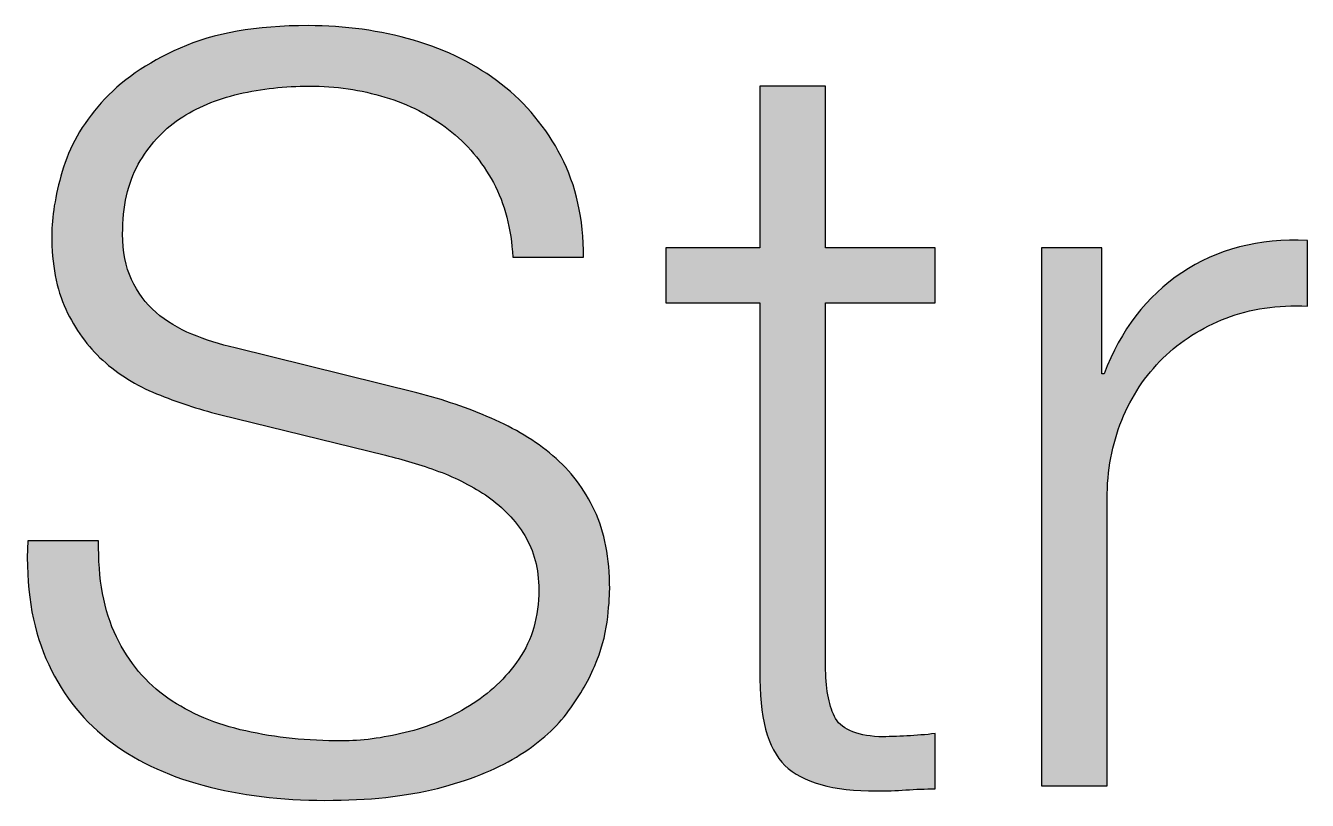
# Paper-space layout 'A0mask (portrait)' of a CAD drawing. Extents: x 0 to 810, y 0 to 1153.
# Drawn here: x 655.91 to 662.81, y 80.3 to 84.47 of the extents above; entities that cross this region are included whole.
import ezdxf
from ezdxf.enums import TextEntityAlignment as Align

# ---------------------------------------------------------------- set-up
doc = ezdxf.new("R2010")
doc.units = 0
doc.layers.get('0').update_dxf_attribs({"linetype": 'CONTINUOUS'})
doc.layers.get('Defpoints').update_dxf_attribs({"linetype": 'CONTINUOUS'})
doc.layers.add('JPP_Mask', color=7, linetype='CONTINUOUS')
doc.styles.add('JPP', font='arial.ttf')

# ---------------------------------------------------------------- blocks, each defined once
blk = doc.blocks.new('A0mask (portrait)')
at = {"true_color": 0x004a91}
h = blk.add_hatch(color=154, dxfattribs=at)
edge = h.paths.add_edge_path()
edge.add_spline(control_points=[(658.8229, 80.761), (658.8883, 80.8473), (658.9388, 80.9322), (658.9744, 81.0165)], knot_values=[44, 44, 44, 44, 45, 45, 45, 45], degree=3, periodic=0)
edge.add_spline(control_points=[(658.9744, 81.0165), (659.01, 81.1007), (659.0324, 81.1802), (659.0418, 81.2552)], knot_values=[43, 43, 43, 43, 44, 44, 44, 44], degree=3, periodic=0)
edge.add_spline(control_points=[(659.0418, 81.2552), (659.0511, 81.3299), (659.0558, 81.3899), (659.0558, 81.4346)], knot_values=[42, 42, 42, 42, 43, 43, 43, 43], degree=3, periodic=0)
edge.add_spline(control_points=[(659.0558, 81.4346), (659.0558, 81.5993), (659.0286, 81.7395), (658.9744, 81.8558)], knot_values=[41, 41, 41, 41, 42, 42, 42, 42], degree=3, periodic=0)
edge.add_spline(control_points=[(658.9744, 81.8558), (658.9201, 81.9718), (658.8453, 82.07), (658.7499, 82.1505), (658.6545, 82.231), (658.5441, 82.2982), (658.4187, 82.3524)], knot_values=[39, 39, 39, 39, 40, 40, 40, 41, 41, 41, 41], degree=3, periodic=0)
edge.add_spline(control_points=[(658.4187, 82.3524), (658.2933, 82.4066), (658.1595, 82.4527), (658.0174, 82.4899)], knot_values=[38, 38, 38, 38, 39, 39, 39, 39], degree=3, periodic=0)
edge.add_spline(control_points=[(658.0174, 82.4899), (658.0174, 82.4899), (657.0407, 82.7313), (657.0407, 82.7313), (656.9583, 82.7501), (656.8806, 82.7743), (656.8077, 82.8043)], knot_values=[36, 36, 36, 36, 37, 37, 37, 38, 38, 38, 38], degree=3, periodic=0)
edge.add_spline(control_points=[(656.8077, 82.8043), (656.7347, 82.8343), (656.6702, 82.8736), (656.614, 82.9223)], knot_values=[35, 35, 35, 35, 36, 36, 36, 36], degree=3, periodic=0)
edge.add_spline(control_points=[(656.614, 82.9223), (656.5579, 82.9708), (656.5139, 83.0298), (656.4821, 83.099), (656.4503, 83.1682), (656.4344, 83.2497), (656.4344, 83.3432)], knot_values=[33, 33, 33, 33, 34, 34, 34, 35, 35, 35, 35], degree=3, periodic=0)
edge.add_spline(control_points=[(656.4344, 83.3432), (656.4344, 83.4929), (656.4625, 83.6184), (656.5186, 83.7194)], knot_values=[32, 32, 32, 32, 33, 33, 33, 33], degree=3, periodic=0)
edge.add_spline(control_points=[(656.5186, 83.7194), (656.5748, 83.8203), (656.6486, 83.9019), (656.7404, 83.9636)], knot_values=[31, 31, 31, 31, 32, 32, 32, 32], degree=3, periodic=0)
edge.add_spline(control_points=[(656.7404, 83.9636), (656.832, 84.0253), (656.9386, 84.07), (657.0603, 84.0983)], knot_values=[30, 30, 30, 30, 31, 31, 31, 31], degree=3, periodic=0)
edge.add_spline(control_points=[(657.0603, 84.0983), (657.1819, 84.1263), (657.3081, 84.1403), (657.4392, 84.1403)], knot_values=[29, 29, 29, 29, 30, 30, 30, 30], degree=3, periodic=0)
edge.add_spline(control_points=[(657.4392, 84.1403), (657.5813, 84.1403), (657.7171, 84.1208), (657.8462, 84.0813)], knot_values=[28, 28, 28, 28, 29, 29, 29, 29], degree=3, periodic=0)
edge.add_spline(control_points=[(657.8462, 84.0813), (657.9753, 84.042), (658.0893, 83.9841), (658.1886, 83.9073)], knot_values=[27, 27, 27, 27, 28, 28, 28, 28], degree=3, periodic=0)
edge.add_spline(control_points=[(658.1886, 83.9073), (658.2877, 83.8306), (658.3682, 83.7351), (658.4299, 83.6212)], knot_values=[26, 26, 26, 26, 27, 27, 27, 27], degree=3, periodic=0)
edge.add_spline(control_points=[(658.4299, 83.6212), (658.4916, 83.5069), (658.5263, 83.3732), (658.5338, 83.2197)], knot_values=[25, 25, 25, 25, 26, 26, 26, 26], degree=3, periodic=0)
edge.add_spline(control_points=[(658.5338, 83.2197), (658.5338, 83.2197), (658.9155, 83.2197), (658.9155, 83.2197), (658.9155, 83.4254), (658.8752, 83.6062), (658.7948, 83.7613), (658.7143, 83.9165), (658.6067, 84.0468), (658.472, 84.1515), (658.3373, 84.2562), (658.1802, 84.335), (658.0005, 84.3872)], knot_values=[21, 21, 21, 21, 22, 22, 22, 23, 23, 23, 24, 24, 24, 25, 25, 25, 25], degree=3, periodic=0)
edge.add_spline(control_points=[(658.0005, 84.3872), (657.8208, 84.4397), (657.6319, 84.466), (657.4336, 84.466)], knot_values=[20, 20, 20, 20, 21, 21, 21, 21], degree=3, periodic=0)
edge.add_spline(control_points=[(657.4336, 84.466), (657.1529, 84.466), (656.9227, 84.4257), (656.7432, 84.3452)], knot_values=[19, 19, 19, 19, 20, 20, 20, 20], degree=3, periodic=0)
edge.add_spline(control_points=[(656.7432, 84.3452), (656.5635, 84.2648), (656.4222, 84.1665), (656.3193, 84.0506), (656.2164, 83.9346), (656.1462, 83.8111), (656.1088, 83.6802)], knot_values=[17, 17, 17, 17, 18, 18, 18, 19, 19, 19, 19], degree=3, periodic=0)
edge.add_spline(control_points=[(656.1088, 83.6802), (656.0714, 83.5489), (656.0527, 83.4349), (656.0527, 83.3377)], knot_values=[16, 16, 16, 16, 17, 17, 17, 17], degree=3, periodic=0)
edge.add_spline(control_points=[(656.0527, 83.3377), (656.0527, 83.1805), (656.0779, 83.0475), (656.1285, 82.939)], knot_values=[15, 15, 15, 15, 16, 16, 16, 16], degree=3, periodic=0)
edge.add_spline(control_points=[(656.1285, 82.939), (656.179, 82.8306), (656.2454, 82.7388), (656.3277, 82.6641)], knot_values=[14, 14, 14, 14, 15, 15, 15, 15], degree=3, periodic=0)
edge.add_spline(control_points=[(656.3277, 82.6641), (656.41, 82.5891), (656.5064, 82.5294), (656.6168, 82.4844)], knot_values=[13, 13, 13, 13, 14, 14, 14, 14], degree=3, periodic=0)
edge.add_spline(control_points=[(656.6168, 82.4844), (656.7271, 82.4394), (656.8404, 82.4022), (656.9564, 82.3722)], knot_values=[12, 12, 12, 12, 13, 13, 13, 13], degree=3, periodic=0)
edge.add_spline(control_points=[(656.9564, 82.3722), (656.9564, 82.3722), (657.849, 82.1532), (657.849, 82.1532), (657.9424, 82.1307), (658.0378, 82.1017), (658.1352, 82.0663)], knot_values=[10, 10, 10, 10, 11, 11, 11, 12, 12, 12, 12], degree=3, periodic=0)
edge.add_spline(control_points=[(658.1352, 82.0663), (658.2325, 82.0304), (658.3214, 81.9847), (658.4018, 81.9288)], knot_values=[9, 9, 9, 9, 10, 10, 10, 10], degree=3, periodic=0)
edge.add_spline(control_points=[(658.4018, 81.9288), (658.4823, 81.8725), (658.5478, 81.8033), (658.5983, 81.7211)], knot_values=[8, 8, 8, 8, 9, 9, 9, 9], degree=3, periodic=0)
edge.add_spline(control_points=[(658.5983, 81.7211), (658.6489, 81.6386), (658.6741, 81.5414), (658.6741, 81.4291)], knot_values=[7, 7, 7, 7, 8, 8, 8, 8], degree=3, periodic=0)
edge.add_spline(control_points=[(658.6741, 81.4291), (658.6741, 81.2832), (658.6385, 81.1587), (658.5674, 81.0557)], knot_values=[6, 6, 6, 6, 7, 7, 7, 7], degree=3, periodic=0)
edge.add_spline(control_points=[(658.5674, 81.0557), (658.4963, 80.953), (658.4075, 80.8688), (658.3008, 80.8033), (658.1941, 80.7378), (658.0791, 80.6901), (657.9556, 80.66)], knot_values=[4, 4, 4, 4, 5, 5, 5, 6, 6, 6, 6], degree=3, periodic=0)
edge.add_spline(control_points=[(657.9556, 80.66), (657.8321, 80.63), (657.7179, 80.615), (657.6132, 80.615)], knot_values=[3, 3, 3, 3, 4, 4, 4, 4], degree=3, periodic=0)
edge.add_spline(control_points=[(657.6132, 80.615), (657.4298, 80.615), (657.2577, 80.6328), (657.0968, 80.6686)], knot_values=[2, 2, 2, 2, 3, 3, 3, 3], degree=3, periodic=0)
edge.add_spline(control_points=[(657.0968, 80.6686), (656.9358, 80.704), (656.7965, 80.763), (656.6785, 80.8452)], knot_values=[1, 1, 1, 1, 2, 2, 2, 2], degree=3, periodic=0)
edge.add_spline(control_points=[(656.6785, 80.8452), (656.5607, 80.9274), (656.4681, 81.0379), (656.4007, 81.1764)], knot_values=[0, 0, 0, 0, 1, 1, 1, 1], degree=3, periodic=0)
edge.add_spline(control_points=[(656.4007, 81.1764), (656.3334, 81.3149), (656.3015, 81.4871), (656.3053, 81.6928)], knot_values=[53, 53, 53, 53, 54, 54, 54, 54], degree=3, periodic=0)
edge.add_spline(control_points=[(656.3053, 81.6928), (656.3053, 81.6928), (655.9236, 81.6928), (655.9236, 81.6928), (655.9123, 81.4459), (655.9451, 81.2344), (656.0218, 81.0587)], knot_values=[51, 51, 51, 51, 52, 52, 52, 53, 53, 53, 53], degree=3, periodic=0)
edge.add_spline(control_points=[(656.0218, 81.0587), (656.0985, 80.8828), (656.2079, 80.7388), (656.3502, 80.6263)], knot_values=[50, 50, 50, 50, 51, 51, 51, 51], degree=3, periodic=0)
edge.add_spline(control_points=[(656.3502, 80.6263), (656.4924, 80.5141), (656.6645, 80.4308), (656.8666, 80.3766), (657.0687, 80.3224), (657.2876, 80.2951), (657.5233, 80.2951), (657.7591, 80.2951), (657.9612, 80.3169), (658.1296, 80.3599), (658.298, 80.4029), (658.4392, 80.4588), (658.5535, 80.5281)], knot_values=[46, 46, 46, 46, 47, 47, 47, 48, 48, 48, 49, 49, 49, 50, 50, 50, 50], degree=3, periodic=0)
edge.add_spline(control_points=[(658.5535, 80.5281), (658.6675, 80.5973), (658.7573, 80.675), (658.8229, 80.761)], knot_values=[45, 45, 45, 45, 46, 46, 46, 46], degree=3, periodic=0)
h = blk.add_hatch(color=154, dxfattribs=at)
edge = h.paths.add_edge_path()
edge.add_spline(control_points=[(660.8071, 83.1215), (660.8071, 83.1959), (660.8071, 83.2702), (660.8071, 83.2702), (660.8071, 83.2702), (660.7703, 83.2702), (660.715, 83.2702)], knot_values=[18.749925, 18.749925, 18.749925, 18.749925, 19.249925, 19.249925, 19.249925, 19.5, 19.5, 19.5, 19.5], degree=3, periodic=0)
edge.add_spline(control_points=[(660.715, 83.2702), (660.6597, 83.2702), (660.586, 83.2702), (660.5123, 83.2702)], knot_values=[18.49993, 18.49993, 18.49993, 18.49993, 18.749925, 18.749925, 18.749925, 18.749925], degree=3, periodic=0)
edge.add_spline(control_points=[(660.5123, 83.2702), (660.4755, 83.2702), (660.4387, 83.2702), (660.4041, 83.2702)], knot_values=[18.374932, 18.374932, 18.374932, 18.374932, 18.49993, 18.49993, 18.49993, 18.49993], degree=3, periodic=0)
edge.add_spline(control_points=[(660.4041, 83.2702), (660.3696, 83.2702), (660.3374, 83.2702), (660.3097, 83.2702)], knot_values=[18.249935, 18.249935, 18.249935, 18.249935, 18.374932, 18.374932, 18.374932, 18.374932], degree=3, periodic=0)
edge.add_spline(control_points=[(660.3097, 83.2702), (660.2959, 83.2702), (660.2833, 83.2702), (660.272, 83.2702)], knot_values=[18.187436, 18.187436, 18.187436, 18.187436, 18.249935, 18.249935, 18.249935, 18.249935], degree=3, periodic=0)
edge.add_spline(control_points=[(660.272, 83.2702), (660.2608, 83.2702), (660.251, 83.2702), (660.243, 83.2702)], knot_values=[18.124938, 18.124938, 18.124938, 18.124938, 18.187436, 18.187436, 18.187436, 18.187436], degree=3, periodic=0)
edge.add_spline(control_points=[(660.243, 83.2702), (660.239, 83.2702), (660.2354, 83.2702), (660.2322, 83.2702)], knot_values=[18.093688, 18.093688, 18.093688, 18.093688, 18.124938, 18.124938, 18.124938, 18.124938], degree=3, periodic=0)
edge.add_spline(control_points=[(660.2322, 83.2702), (660.2291, 83.2702), (660.2264, 83.2702), (660.2243, 83.2702)], knot_values=[18.062439, 18.062439, 18.062439, 18.062439, 18.093688, 18.093688, 18.093688, 18.093688], degree=3, periodic=0)
edge.add_spline(control_points=[(660.2243, 83.2702), (660.2232, 83.2702), (660.2223, 83.2702), (660.2214, 83.2702)], knot_values=[18.046814, 18.046814, 18.046814, 18.046814, 18.062439, 18.062439, 18.062439, 18.062439], degree=3, periodic=0)
edge.add_spline(control_points=[(660.2214, 83.2702), (660.2206, 83.2702), (660.2199, 83.2702), (660.2194, 83.2702)], knot_values=[18.031189, 18.031189, 18.031189, 18.031189, 18.046814, 18.046814, 18.046814, 18.046814], degree=3, periodic=0)
edge.add_spline(control_points=[(660.2194, 83.2702), (660.2191, 83.2702), (660.2188, 83.2702), (660.2186, 83.2702)], knot_values=[18.023377, 18.023377, 18.023377, 18.023377, 18.031189, 18.031189, 18.031189, 18.031189], degree=3, periodic=0)
edge.add_spline(control_points=[(660.2186, 83.2702), (660.2184, 83.2702), (660.2182, 83.2702), (660.2181, 83.2702)], knot_values=[18.015565, 18.015565, 18.015565, 18.015565, 18.023377, 18.023377, 18.023377, 18.023377], degree=3, periodic=0)
edge.add_spline(control_points=[(660.2181, 83.2702), (660.218, 83.2702), (660.218, 83.2702), (660.2179, 83.2702)], knot_values=[18.011659, 18.011659, 18.011659, 18.011659, 18.015565, 18.015565, 18.015565, 18.015565], degree=3, periodic=0)
edge.add_spline(control_points=[(660.2179, 83.2702), (660.2179, 83.2702), (660.2178, 83.2702), (660.2178, 83.2702)], knot_values=[18.007752, 18.007752, 18.007752, 18.007752, 18.011659, 18.011659, 18.011659, 18.011659], degree=3, periodic=0)
edge.add_spline(control_points=[(660.2178, 83.2702), (660.2178, 83.2702), (660.2177, 83.2702), (660.2177, 83.2702)], knot_values=[18.005799, 18.005799, 18.005799, 18.005799, 18.007752, 18.007752, 18.007752, 18.007752], degree=3, periodic=0)
edge.add_spline(control_points=[(660.2177, 83.2702), (660.2177, 83.2702), (660.2177, 83.2702), (660.2177, 83.2702)], knot_values=[18.003846, 18.003846, 18.003846, 18.003846, 18.005799, 18.005799, 18.005799, 18.005799], degree=3, periodic=0)
edge.add_spline(control_points=[(660.2177, 83.2702), (660.2177, 83.2702), (660.2177, 83.2702), (660.2177, 83.2702)], knot_values=[18.00287, 18.00287, 18.00287, 18.00287, 18.003846, 18.003846, 18.003846, 18.003846], degree=3, periodic=0)
edge.add_spline(control_points=[(660.2177, 83.2702), (660.2177, 83.2702), (660.2177, 83.2702), (660.2177, 83.2702)], knot_values=[18.001893, 18.001893, 18.001893, 18.001893, 18.00287, 18.00287, 18.00287, 18.00287], degree=3, periodic=0)
edge.add_spline(control_points=[(660.2177, 83.2702), (660.2177, 83.2702), (660.2177, 83.2702), (660.2177, 83.2702)], knot_values=[18.001405, 18.001405, 18.001405, 18.001405, 18.001893, 18.001893, 18.001893, 18.001893], degree=3, periodic=0)
edge.add_spline(control_points=[(660.2177, 83.2702), (660.2177, 83.2702), (660.2177, 83.2702), (660.2177, 83.2702)], knot_values=[18.000917, 18.000917, 18.000917, 18.000917, 18.001405, 18.001405, 18.001405, 18.001405], degree=3, periodic=0)
edge.add_spline(control_points=[(660.2177, 83.2702), (660.2177, 83.2702), (660.2177, 83.2702), (660.2177, 83.2702), (660.2177, 83.2702), (660.2177, 83.2702), (660.2177, 83.2702)], knot_values=[17.99994, 17.99994, 17.99994, 17.99994, 18.000856, 18.000856, 18.000856, 18.000917, 18.000917, 18.000917, 18.000917], degree=3, periodic=0)
edge.add_spline(control_points=[(660.2177, 83.2702), (660.2177, 83.2702), (660.2177, 83.3246), (660.2177, 83.4062)], knot_values=[17.749945, 17.749945, 17.749945, 17.749945, 17.99994, 17.99994, 17.99994, 17.99994], degree=3, periodic=0)
edge.add_spline(control_points=[(660.2177, 83.4062), (660.2177, 83.4878), (660.2177, 83.5965), (660.2177, 83.7053)], knot_values=[17.49995, 17.49995, 17.49995, 17.49995, 17.749945, 17.749945, 17.749945, 17.749945], degree=3, periodic=0)
edge.add_spline(control_points=[(660.2177, 83.7053), (660.2177, 83.7597), (660.2177, 83.8141), (660.2177, 83.865)], knot_values=[17.374952, 17.374952, 17.374952, 17.374952, 17.49995, 17.49995, 17.49995, 17.49995], degree=3, periodic=0)
edge.add_spline(control_points=[(660.2177, 83.865), (660.2177, 83.916), (660.2177, 83.9636), (660.2177, 84.0044)], knot_values=[17.249955, 17.249955, 17.249955, 17.249955, 17.374952, 17.374952, 17.374952, 17.374952], degree=3, periodic=0)
edge.add_spline(control_points=[(660.2177, 84.0044), (660.2177, 84.0248), (660.2177, 84.0434), (660.2177, 84.06)], knot_values=[17.187456, 17.187456, 17.187456, 17.187456, 17.249955, 17.249955, 17.249955, 17.249955], degree=3, periodic=0)
edge.add_spline(control_points=[(660.2177, 84.06), (660.2177, 84.0766), (660.2177, 84.091), (660.2177, 84.1029)], knot_values=[17.124958, 17.124958, 17.124958, 17.124958, 17.187456, 17.187456, 17.187456, 17.187456], degree=3, periodic=0)
edge.add_spline(control_points=[(660.2177, 84.1029), (660.2177, 84.1089), (660.2177, 84.1142), (660.2177, 84.1188)], knot_values=[17.093708, 17.093708, 17.093708, 17.093708, 17.124958, 17.124958, 17.124958, 17.124958], degree=3, periodic=0)
edge.add_spline(control_points=[(660.2177, 84.1188), (660.2177, 84.1234), (660.2177, 84.1273), (660.2177, 84.1305)], knot_values=[17.062459, 17.062459, 17.062459, 17.062459, 17.093708, 17.093708, 17.093708, 17.093708], degree=3, periodic=0)
edge.add_spline(control_points=[(660.2177, 84.1403), (660.2177, 84.1403), (660.2177, 84.1403), (660.2177, 84.1403), (660.2177, 84.1403), (660.2177, 84.1403), (660.2177, 84.1403)], knot_values=[16.999959, 16.999959, 16.999959, 16.999959, 17, 17, 17, 17.000692, 17.000692, 17.000692, 17.000692], degree=3, periodic=0)
edge.add_spline(control_points=[(660.2177, 84.1403), (660.2177, 84.1403), (660.1956, 84.1403), (660.1624, 84.1403)], knot_values=[16.749965, 16.749965, 16.749965, 16.749965, 16.999959, 16.999959, 16.999959, 16.999959], degree=3, periodic=0)
edge.add_spline(control_points=[(660.1624, 84.1403), (660.1293, 84.1403), (660.0851, 84.1403), (660.0409, 84.1403)], knot_values=[16.49997, 16.49997, 16.49997, 16.49997, 16.749965, 16.749965, 16.749965, 16.749965], degree=3, periodic=0)
edge.add_spline(control_points=[(660.0409, 84.1403), (660.0188, 84.1403), (659.9967, 84.1403), (659.9759, 84.1403)], knot_values=[16.374972, 16.374972, 16.374972, 16.374972, 16.49997, 16.49997, 16.49997, 16.49997], degree=3, periodic=0)
edge.add_spline(control_points=[(659.9759, 84.1403), (659.9552, 84.1403), (659.9359, 84.1403), (659.9193, 84.1403)], knot_values=[16.249975, 16.249975, 16.249975, 16.249975, 16.374972, 16.374972, 16.374972, 16.374972], degree=3, periodic=0)
edge.add_spline(control_points=[(659.9193, 84.1403), (659.911, 84.1403), (659.9034, 84.1403), (659.8967, 84.1403)], knot_values=[16.187476, 16.187476, 16.187476, 16.187476, 16.249975, 16.249975, 16.249975, 16.249975], degree=3, periodic=0)
edge.add_spline(control_points=[(659.8967, 84.1403), (659.89, 84.1403), (659.8841, 84.1403), (659.8793, 84.1403)], knot_values=[16.124977, 16.124977, 16.124977, 16.124977, 16.187476, 16.187476, 16.187476, 16.187476], degree=3, periodic=0)
edge.add_spline(control_points=[(659.8728, 84.1403), (659.8709, 84.1403), (659.8693, 84.1403), (659.868, 84.1403)], knot_values=[16.062479, 16.062479, 16.062479, 16.062479, 16.093728, 16.093728, 16.093728, 16.093728], degree=3, periodic=0)
edge.add_spline(control_points=[(659.8641, 84.1403), (659.8641, 84.1403), (659.8641, 84.1403), (659.8641, 84.1403), (659.8641, 84.1403), (659.8641, 84.1403), (659.8641, 84.1403)], knot_values=[15.99998, 15.99998, 15.99998, 15.99998, 16.001424, 16.001424, 16.001424, 16.001445, 16.001445, 16.001445, 16.001445], degree=3, periodic=0)
edge.add_spline(control_points=[(659.8641, 84.1403), (659.8641, 84.1402), (659.8641, 83.9227), (659.8641, 83.7052)], knot_values=[15.49999, 15.49999, 15.49999, 15.49999, 15.99998, 15.99998, 15.99998, 15.99998], degree=3, periodic=0)
edge.add_spline(control_points=[(659.8641, 83.7052), (659.8641, 83.4877), (659.8641, 83.2702), (659.8641, 83.2702), (659.8641, 83.2702), (659.8641, 83.2702), (659.8641, 83.2702)], knot_values=[14.999268, 14.999268, 14.999268, 14.999268, 15.499258, 15.499258, 15.499258, 15.49999, 15.49999, 15.49999, 15.49999], degree=3, periodic=0)
edge.add_spline(control_points=[(659.8584, 83.2702), (659.8566, 83.2702), (659.8543, 83.2702), (659.8516, 83.2702)], knot_values=[14.906252, 14.906252, 14.906252, 14.906252, 14.937501, 14.937501, 14.937501, 14.937501], degree=3, periodic=0)
edge.add_spline(control_points=[(659.8516, 83.2702), (659.8489, 83.2702), (659.8458, 83.2702), (659.8424, 83.2702)], knot_values=[14.875002, 14.875002, 14.875002, 14.875002, 14.906252, 14.906252, 14.906252, 14.906252], degree=3, periodic=0)
edge.add_spline(control_points=[(659.8424, 83.2702), (659.8355, 83.2702), (659.8271, 83.2702), (659.8175, 83.2702)], knot_values=[14.812504, 14.812504, 14.812504, 14.812504, 14.875002, 14.875002, 14.875002, 14.875002], degree=3, periodic=0)
edge.add_spline(control_points=[(659.8175, 83.2702), (659.8078, 83.2702), (659.797, 83.2702), (659.7851, 83.2702)], knot_values=[14.750005, 14.750005, 14.750005, 14.750005, 14.812504, 14.812504, 14.812504, 14.812504], degree=3, periodic=0)
edge.add_spline(control_points=[(659.7851, 83.2702), (659.7615, 83.2702), (659.7338, 83.2702), (659.7042, 83.2702)], knot_values=[14.625008, 14.625008, 14.625008, 14.625008, 14.750005, 14.750005, 14.750005, 14.750005], degree=3, periodic=0)
edge.add_spline(control_points=[(659.7042, 83.2702), (659.6746, 83.2702), (659.6431, 83.2702), (659.6115, 83.2702)], knot_values=[14.50001, 14.50001, 14.50001, 14.50001, 14.625008, 14.625008, 14.625008, 14.625008], degree=3, periodic=0)
edge.add_spline(control_points=[(659.6115, 83.2702), (659.5483, 83.2702), (659.4852, 83.2702), (659.4378, 83.2702)], knot_values=[14.250015, 14.250015, 14.250015, 14.250015, 14.50001, 14.50001, 14.50001, 14.50001], degree=3, periodic=0)
edge.add_spline(control_points=[(659.4378, 83.2702), (659.3905, 83.2702), (659.3589, 83.2702), (659.3589, 83.2702), (659.3589, 83.2702), (659.3589, 83.2702), (659.3589, 83.2702)], knot_values=[13.999043, 13.999043, 13.999043, 13.999043, 14.249058, 14.249058, 14.249058, 14.250015, 14.250015, 14.250015, 14.250015], degree=3, periodic=0)
edge.add_spline(control_points=[(659.3589, 83.2669), (659.3589, 83.2658), (659.3589, 83.2644), (659.3589, 83.2629)], knot_values=[13.906272, 13.906272, 13.906272, 13.906272, 13.937521, 13.937521, 13.937521, 13.937521], degree=3, periodic=0)
edge.add_spline(control_points=[(659.3589, 83.2574), (659.3589, 83.2534), (659.3589, 83.2484), (659.3589, 83.2428)], knot_values=[13.812524, 13.812524, 13.812524, 13.812524, 13.875023, 13.875023, 13.875023, 13.875023], degree=3, periodic=0)
edge.add_spline(control_points=[(659.3589, 83.2428), (659.3589, 83.2371), (659.3589, 83.2307), (659.3589, 83.2237)], knot_values=[13.750025, 13.750025, 13.750025, 13.750025, 13.812524, 13.812524, 13.812524, 13.812524], degree=3, periodic=0)
edge.add_spline(control_points=[(659.3589, 83.2237), (659.3589, 83.2098), (659.3589, 83.1935), (659.3589, 83.1761)], knot_values=[13.625027, 13.625027, 13.625027, 13.625027, 13.750025, 13.750025, 13.750025, 13.750025], degree=3, periodic=0)
edge.add_spline(control_points=[(659.3589, 83.1761), (659.3589, 83.1587), (659.3589, 83.1401), (659.3589, 83.1215)], knot_values=[13.50003, 13.50003, 13.50003, 13.50003, 13.625027, 13.625027, 13.625027, 13.625027], degree=3, periodic=0)
edge.add_spline(control_points=[(659.3589, 83.1215), (659.3589, 83.0843), (659.3589, 83.0472), (659.3589, 83.0193)], knot_values=[13.250035, 13.250035, 13.250035, 13.250035, 13.50003, 13.50003, 13.50003, 13.50003], degree=3, periodic=0)
edge.add_spline(control_points=[(659.3589, 83.0193), (659.3589, 82.9914), (659.3589, 82.9728), (659.3589, 82.9728), (659.3589, 82.9728), (659.3589, 82.9728), (659.3589, 82.9728)], knot_values=[12.999308, 12.999308, 12.999308, 12.999308, 13.249343, 13.249343, 13.249343, 13.250035, 13.250035, 13.250035, 13.250035], degree=3, periodic=0)
edge.add_spline(control_points=[(659.3645, 82.9728), (659.3664, 82.9728), (659.3687, 82.9728), (659.3714, 82.9728)], knot_values=[12.906292, 12.906292, 12.906292, 12.906292, 12.937541, 12.937541, 12.937541, 12.937541], degree=3, periodic=0)
edge.add_spline(control_points=[(659.3714, 82.9728), (659.374, 82.9728), (659.3771, 82.9728), (659.3806, 82.9728)], knot_values=[12.875042, 12.875042, 12.875042, 12.875042, 12.906292, 12.906292, 12.906292, 12.906292], degree=3, periodic=0)
edge.add_spline(control_points=[(659.3806, 82.9728), (659.3875, 82.9728), (659.3959, 82.9728), (659.4055, 82.9728)], knot_values=[12.812544, 12.812544, 12.812544, 12.812544, 12.875042, 12.875042, 12.875042, 12.875042], degree=3, periodic=0)
edge.add_spline(control_points=[(659.4055, 82.9728), (659.4151, 82.9728), (659.4259, 82.9728), (659.4378, 82.9728)], knot_values=[12.750045, 12.750045, 12.750045, 12.750045, 12.812544, 12.812544, 12.812544, 12.812544], degree=3, periodic=0)
edge.add_spline(control_points=[(659.4378, 82.9728), (659.4615, 82.9728), (659.4891, 82.9728), (659.5187, 82.9728)], knot_values=[12.625048, 12.625048, 12.625048, 12.625048, 12.750045, 12.750045, 12.750045, 12.750045], degree=3, periodic=0)
edge.add_spline(control_points=[(659.5187, 82.9728), (659.5483, 82.9728), (659.5799, 82.9728), (659.6114, 82.9728)], knot_values=[12.50005, 12.50005, 12.50005, 12.50005, 12.625048, 12.625048, 12.625048, 12.625048], degree=3, periodic=0)
edge.add_spline(control_points=[(659.6114, 82.9728), (659.6746, 82.9728), (659.7377, 82.9728), (659.7851, 82.9728)], knot_values=[12.250055, 12.250055, 12.250055, 12.250055, 12.50005, 12.50005, 12.50005, 12.50005], degree=3, periodic=0)
edge.add_spline(control_points=[(659.7851, 82.9728), (659.8325, 82.9728), (659.8641, 82.9728), (659.8641, 82.9728), (659.8641, 82.9728), (659.8641, 82.9728), (659.8641, 82.9728)], knot_values=[11.999694, 11.999694, 11.999694, 11.999694, 12.249749, 12.249749, 12.249749, 12.250055, 12.250055, 12.250055, 12.250055], degree=3, periodic=0)
edge.add_spline(control_points=[(659.8641, 82.9671), (659.8641, 82.9653), (659.8641, 82.9629), (659.8641, 82.9602)], knot_values=[11.953186, 11.953186, 11.953186, 11.953186, 11.968811, 11.968811, 11.968811, 11.968811], degree=3, periodic=0)
edge.add_spline(control_points=[(659.8641, 82.9602), (659.8641, 82.9574), (659.8641, 82.9542), (659.8641, 82.9506)], knot_values=[11.937561, 11.937561, 11.937561, 11.937561, 11.953186, 11.953186, 11.953186, 11.953186], degree=3, periodic=0)
edge.add_spline(control_points=[(659.8641, 82.9506), (659.8641, 82.9433), (659.8641, 82.9344), (659.8641, 82.9239)], knot_values=[11.906312, 11.906312, 11.906312, 11.906312, 11.937561, 11.937561, 11.937561, 11.937561], degree=3, periodic=0)
edge.add_spline(control_points=[(659.8641, 82.9239), (659.8641, 82.9134), (659.8641, 82.9013), (659.8641, 82.8877)], knot_values=[11.875063, 11.875063, 11.875063, 11.875063, 11.906312, 11.906312, 11.906312, 11.906312], degree=3, periodic=0)
edge.add_spline(control_points=[(659.8641, 82.8877), (659.8641, 82.8607), (659.8641, 82.8278), (659.8641, 82.79)], knot_values=[11.812564, 11.812564, 11.812564, 11.812564, 11.875063, 11.875063, 11.875063, 11.875063], degree=3, periodic=0)
edge.add_spline(control_points=[(659.8641, 82.79), (659.8641, 82.7523), (659.8641, 82.7098), (659.8641, 82.6633)], knot_values=[11.750065, 11.750065, 11.750065, 11.750065, 11.812564, 11.812564, 11.812564, 11.812564], degree=3, periodic=0)
edge.add_spline(control_points=[(659.8641, 82.6633), (659.8641, 82.5705), (659.8641, 82.4621), (659.8641, 82.346)], knot_values=[11.625068, 11.625068, 11.625068, 11.625068, 11.750065, 11.750065, 11.750065, 11.750065], degree=3, periodic=0)
edge.add_spline(control_points=[(659.8641, 82.346), (659.8641, 82.2299), (659.8641, 82.1061), (659.8641, 81.9822)], knot_values=[11.50007, 11.50007, 11.50007, 11.50007, 11.625068, 11.625068, 11.625068, 11.625068], degree=3, periodic=0)
edge.add_spline(control_points=[(659.8641, 81.9822), (659.8641, 81.7345), (659.8641, 81.4868), (659.8641, 81.301)], knot_values=[11.250075, 11.250075, 11.250075, 11.250075, 11.50007, 11.50007, 11.50007, 11.50007], degree=3, periodic=0)
edge.add_spline(control_points=[(659.8641, 81.301), (659.8641, 81.1151), (659.8641, 80.9912), (659.8641, 80.9912), (659.8603, 80.7443), (659.9052, 80.5748), (659.9988, 80.4834)], knot_values=[10, 10, 10, 10, 10.250075, 10.250075, 10.250075, 11.250075, 11.250075, 11.250075, 11.250075], degree=3, periodic=0)
edge.add_spline(control_points=[(659.9988, 80.4834), (660.0922, 80.3916), (660.257, 80.3456), (660.4927, 80.3456)], knot_values=[9, 9, 9, 9, 10, 10, 10, 10], degree=3, periodic=0)
edge.add_spline(control_points=[(660.4927, 80.3456), (660.5451, 80.3456), (660.5975, 80.3476), (660.6499, 80.3514)], knot_values=[8, 8, 8, 8, 9, 9, 9, 9], degree=3, periodic=0)
edge.add_spline(control_points=[(660.6499, 80.3514), (660.7022, 80.3551), (660.7547, 80.3568), (660.8071, 80.3568)], knot_values=[7, 7, 7, 7, 8, 8, 8, 8], degree=3, periodic=0)
edge.add_spline(control_points=[(660.8071, 80.3568), (660.8071, 80.3568), (660.8071, 80.6546), (660.8071, 80.6546), (660.7061, 80.6433), (660.605, 80.6375), (660.504, 80.6375)], knot_values=[5, 5, 5, 5, 6, 6, 6, 7, 7, 7, 7], degree=3, periodic=0)
edge.add_spline(control_points=[(660.504, 80.6375), (660.3767, 80.645), (660.2971, 80.6815), (660.2654, 80.747)], knot_values=[4, 4, 4, 4, 5, 5, 5, 5], degree=3, periodic=0)
edge.add_spline(control_points=[(660.2654, 80.747), (660.2335, 80.8125), (660.2177, 80.9032), (660.2177, 81.0192)], knot_values=[3, 3, 3, 3, 4, 4, 4, 4], degree=3, periodic=0)
edge.add_spline(control_points=[(660.2177, 81.0192), (660.2177, 81.0192), (660.2177, 82.9728), (660.2177, 82.9728), (660.2177, 82.9728), (660.365, 82.9728), (660.5124, 82.9728)], knot_values=[1.5, 1.5, 1.5, 1.5, 2.5, 2.5, 2.5, 3, 3, 3, 3], degree=3, periodic=0)
edge.add_spline(control_points=[(660.5124, 82.9728), (660.6598, 82.9728), (660.8071, 82.9728), (660.8071, 82.9728), (660.8071, 82.9728), (660.8071, 83.0472), (660.8071, 83.1215)], knot_values=[0.5, 0.5, 0.5, 0.5, 1, 1, 1, 1.5, 1.5, 1.5, 1.5], degree=3, periodic=0)
h = blk.add_hatch(color=154, dxfattribs=at)
edge = h.paths.add_edge_path()
edge.add_spline(control_points=[(661.7332, 81.6763), (661.7332, 81.821), (661.7332, 81.9175), (661.7332, 81.9175), (661.7332, 82.071), (661.7594, 82.2122), (661.8118, 82.3411)], knot_values=[8, 8, 8, 8, 8.250035, 8.250035, 8.250035, 9.250035, 9.250035, 9.250035, 9.250035], degree=3, periodic=0)
edge.add_spline(control_points=[(661.8118, 82.3411), (661.8642, 82.4704), (661.9381, 82.5816), (662.0335, 82.6754)], knot_values=[7, 7, 7, 7, 8, 8, 8, 8], degree=3, periodic=0)
edge.add_spline(control_points=[(662.0335, 82.6754), (662.129, 82.7688), (662.2421, 82.8408), (662.3731, 82.8913), (662.5041, 82.9418), (662.6501, 82.9633), (662.811, 82.9561)], knot_values=[5, 5, 5, 5, 6, 6, 6, 7, 7, 7, 7], degree=3, periodic=0)
edge.add_spline(control_points=[(662.811, 82.9561), (662.811, 82.9561), (662.811, 83.3094), (662.811, 83.3094), (662.549, 83.3207), (662.3235, 83.2627), (662.1345, 83.1355), (661.9456, 83.0083), (661.8062, 82.8268), (661.7164, 82.5912)], knot_values=[2, 2, 2, 2, 3, 3, 3, 4, 4, 4, 5, 5, 5, 5], degree=3, periodic=0)
edge.add_spline(control_points=[(661.7164, 82.5912), (661.7164, 82.5912), (661.7051, 82.5912), (661.7051, 82.5912)], knot_values=[1.00001, 1.00001, 1.00001, 1.00001, 2, 2, 2, 2], degree=3, periodic=0)
edge.add_spline(control_points=[(661.7051, 82.5912), (661.7051, 82.5912), (661.7051, 82.7609), (661.7051, 82.9307)], knot_values=[0.5, 0.5, 0.5, 0.5, 1, 1, 1, 1], degree=3, periodic=0)
edge.add_spline(control_points=[(661.7051, 82.9307), (661.7051, 83.1004), (661.7051, 83.2702), (661.7051, 83.2702), (661.7051, 83.2702), (661.6848, 83.2702), (661.6543, 83.2702)], knot_values=[12.749965, 12.749965, 12.749965, 12.749965, 13.249965, 13.249965, 13.249965, 13.5, 13.5, 13.5, 13.5], degree=3, periodic=0)
edge.add_spline(control_points=[(661.6543, 83.2702), (661.6237, 83.2702), (661.583, 83.2702), (661.5424, 83.2702)], knot_values=[12.49997, 12.49997, 12.49997, 12.49997, 12.749965, 12.749965, 12.749965, 12.749965], degree=3, periodic=0)
edge.add_spline(control_points=[(661.5424, 83.2702), (661.522, 83.2702), (661.5017, 83.2702), (661.4826, 83.2702)], knot_values=[12.374973, 12.374973, 12.374973, 12.374973, 12.49997, 12.49997, 12.49997, 12.49997], degree=3, periodic=0)
edge.add_spline(control_points=[(661.4826, 83.2702), (661.4635, 83.2702), (661.4457, 83.2702), (661.4305, 83.2702)], knot_values=[12.249975, 12.249975, 12.249975, 12.249975, 12.374973, 12.374973, 12.374973, 12.374973], degree=3, periodic=0)
edge.add_spline(control_points=[(661.4305, 83.2702), (661.4228, 83.2702), (661.4158, 83.2702), (661.4096, 83.2702)], knot_values=[12.187476, 12.187476, 12.187476, 12.187476, 12.249975, 12.249975, 12.249975, 12.249975], degree=3, periodic=0)
edge.add_spline(control_points=[(661.4096, 83.2702), (661.4034, 83.2702), (661.398, 83.2702), (661.3936, 83.2702)], knot_values=[12.124977, 12.124977, 12.124977, 12.124977, 12.187476, 12.187476, 12.187476, 12.187476], degree=3, periodic=0)
edge.add_spline(control_points=[(661.3876, 83.2702), (661.3859, 83.2702), (661.3844, 83.2702), (661.3833, 83.2702)], knot_values=[12.062479, 12.062479, 12.062479, 12.062479, 12.093728, 12.093728, 12.093728, 12.093728], degree=3, periodic=0)
edge.add_spline(control_points=[(661.3796, 83.2702), (661.3796, 83.2702), (661.3796, 83.2702), (661.3796, 83.2702), (661.3796, 83.2702), (661.3796, 83.2702), (661.3796, 83.2702)], knot_values=[11.99998, 11.99998, 11.99998, 11.99998, 12.001425, 12.001425, 12.001425, 12.001445, 12.001445, 12.001445, 12.001445], degree=3, periodic=0)
edge.add_spline(control_points=[(661.3796, 83.2702), (661.3796, 83.2702), (661.3796, 82.5461), (661.3796, 81.822)], knot_values=[11.49999, 11.49999, 11.49999, 11.49999, 11.99998, 11.99998, 11.99998, 11.99998], degree=3, periodic=0)
edge.add_spline(control_points=[(661.3796, 81.822), (661.3796, 81.0979), (661.3796, 80.3739), (661.3796, 80.3739), (661.3796, 80.3739), (661.3796, 80.3739), (661.3796, 80.3739)], knot_values=[10.999023, 10.999023, 10.999023, 10.999023, 11.499013, 11.499013, 11.499013, 11.49999, 11.49999, 11.49999, 11.49999], degree=3, periodic=0)
edge.add_spline(control_points=[(661.3836, 80.3739), (661.3849, 80.3739), (661.3865, 80.3739), (661.3883, 80.3739)], knot_values=[10.906252, 10.906252, 10.906252, 10.906252, 10.937501, 10.937501, 10.937501, 10.937501], degree=3, periodic=0)
edge.add_spline(control_points=[(661.3948, 80.3739), (661.3996, 80.3739), (661.4055, 80.3739), (661.4122, 80.3739)], knot_values=[10.812504, 10.812504, 10.812504, 10.812504, 10.875003, 10.875003, 10.875003, 10.875003], degree=3, periodic=0)
edge.add_spline(control_points=[(661.4122, 80.3739), (661.419, 80.3739), (661.4266, 80.3739), (661.4348, 80.3739)], knot_values=[10.750005, 10.750005, 10.750005, 10.750005, 10.812504, 10.812504, 10.812504, 10.812504], degree=3, periodic=0)
edge.add_spline(control_points=[(661.4348, 80.3739), (661.4514, 80.3739), (661.4708, 80.3739), (661.4915, 80.3739)], knot_values=[10.625008, 10.625008, 10.625008, 10.625008, 10.750005, 10.750005, 10.750005, 10.750005], degree=3, periodic=0)
edge.add_spline(control_points=[(661.4915, 80.3739), (661.5122, 80.3739), (661.5343, 80.3739), (661.5564, 80.3739)], knot_values=[10.50001, 10.50001, 10.50001, 10.50001, 10.625008, 10.625008, 10.625008, 10.625008], degree=3, periodic=0)
edge.add_spline(control_points=[(661.5564, 80.3739), (661.6006, 80.3739), (661.6448, 80.3739), (661.6779, 80.3739)], knot_values=[10.250015, 10.250015, 10.250015, 10.250015, 10.50001, 10.50001, 10.50001, 10.50001], degree=3, periodic=0)
edge.add_spline(control_points=[(661.6779, 80.3739), (661.7111, 80.3739), (661.7332, 80.3739), (661.7332, 80.3739), (661.7332, 80.3739), (661.7332, 80.3739), (661.7332, 80.3739)], knot_values=[9.999532, 9.999532, 9.999532, 9.999532, 10.249547, 10.249547, 10.249547, 10.250015, 10.250015, 10.250015, 10.250015], degree=3, periodic=0)
edge.add_spline(control_points=[(661.7332, 80.3739), (661.7332, 80.3739), (661.7332, 80.3739), (661.7332, 80.3739)], knot_values=[9.999288, 9.999288, 9.999288, 9.999288, 9.999532, 9.999532, 9.999532, 9.999532], degree=3, periodic=0)
edge.add_spline(control_points=[(661.7332, 80.3783), (661.7332, 80.3798), (661.7332, 80.3816), (661.7332, 80.3837)], knot_values=[9.953146, 9.953146, 9.953146, 9.953146, 9.968771, 9.968771, 9.968771, 9.968771], degree=3, periodic=0)
edge.add_spline(control_points=[(661.7332, 80.3837), (661.7332, 80.3859), (661.7332, 80.3884), (661.7332, 80.3912)], knot_values=[9.937521, 9.937521, 9.937521, 9.937521, 9.953146, 9.953146, 9.953146, 9.953146], degree=3, periodic=0)
edge.add_spline(control_points=[(661.7332, 80.3912), (661.7332, 80.3969), (661.7332, 80.4038), (661.7332, 80.412)], knot_values=[9.906272, 9.906272, 9.906272, 9.906272, 9.937521, 9.937521, 9.937521, 9.937521], degree=3, periodic=0)
edge.add_spline(control_points=[(661.7332, 80.412), (661.7332, 80.4202), (661.7332, 80.4296), (661.7332, 80.4402)], knot_values=[9.875022, 9.875022, 9.875022, 9.875022, 9.906272, 9.906272, 9.906272, 9.906272], degree=3, periodic=0)
edge.add_spline(control_points=[(661.7332, 80.4402), (661.7332, 80.4613), (661.7332, 80.4869), (661.7332, 80.5163)], knot_values=[9.812524, 9.812524, 9.812524, 9.812524, 9.875022, 9.875022, 9.875022, 9.875022], degree=3, periodic=0)
edge.add_spline(control_points=[(661.7332, 80.5163), (661.7332, 80.5457), (661.7332, 80.5789), (661.7332, 80.615)], knot_values=[9.750025, 9.750025, 9.750025, 9.750025, 9.812524, 9.812524, 9.812524, 9.812524], degree=3, periodic=0)
edge.add_spline(control_points=[(661.7332, 80.615), (661.7332, 80.6874), (661.7332, 80.7718), (661.7332, 80.8623)], knot_values=[9.625027, 9.625027, 9.625027, 9.625027, 9.750025, 9.750025, 9.750025, 9.750025], degree=3, periodic=0)
edge.add_spline(control_points=[(661.7332, 80.8623), (661.7332, 80.9527), (661.7332, 81.0492), (661.7332, 81.1456)], knot_values=[9.50003, 9.50003, 9.50003, 9.50003, 9.625027, 9.625027, 9.625027, 9.625027], degree=3, periodic=0)
edge.add_spline(control_points=[(661.7332, 81.1456), (661.7332, 81.3386), (661.7332, 81.5316), (661.7332, 81.6763)], knot_values=[9.250035, 9.250035, 9.250035, 9.250035, 9.50003, 9.50003, 9.50003, 9.50003], degree=3, periodic=0)
at = {"layer": 'Defpoints', "color": 154, "true_color": 0x004a91}
for points, knots in [([(656.4007, 81.1764), (656.4681, 81.0379), (656.5607, 80.9274), (656.6785, 80.8452), (656.7965, 80.763), (656.9358, 80.704), (657.0968, 80.6686), (657.2577, 80.6328), (657.4298, 80.615), (657.6132, 80.615), (657.7179, 80.615), (657.8321, 80.63), (657.9556, 80.66), (658.0791, 80.6901), (658.1941, 80.7378), (658.3008, 80.8033), (658.4075, 80.8688), (658.4963, 80.953), (658.5674, 81.0557), (658.6385, 81.1587), (658.6741, 81.2832), (658.6741, 81.4291), (658.6741, 81.5414), (658.6489, 81.6386), (658.5983, 81.7211), (658.5478, 81.8033), (658.4823, 81.8725), (658.4018, 81.9288), (658.3214, 81.9847), (658.2325, 82.0304), (658.1352, 82.0663), (658.0378, 82.1017), (657.9424, 82.1307), (657.849, 82.1532), (657.849, 82.1532), (656.9564, 82.3722), (656.9564, 82.3722), (656.8404, 82.4022), (656.7271, 82.4394), (656.6168, 82.4844), (656.5064, 82.5294), (656.41, 82.5891), (656.3277, 82.6641), (656.2454, 82.7388), (656.179, 82.8306), (656.1285, 82.939), (656.0779, 83.0475), (656.0527, 83.1805), (656.0527, 83.3377), (656.0527, 83.4349), (656.0714, 83.5489), (656.1088, 83.6802), (656.1462, 83.8111), (656.2164, 83.9346), (656.3193, 84.0506), (656.4222, 84.1665), (656.5635, 84.2648), (656.7432, 84.3452), (656.9227, 84.4257), (657.1529, 84.466), (657.4336, 84.466), (657.6319, 84.466), (657.8208, 84.4397), (658.0005, 84.3872), (658.1802, 84.335), (658.3373, 84.2562), (658.472, 84.1515), (658.6067, 84.0468), (658.7143, 83.9165), (658.7948, 83.7613), (658.8752, 83.6062), (658.9155, 83.4254), (658.9155, 83.2197), (658.9155, 83.2197), (658.5338, 83.2197), (658.5338, 83.2197), (658.5263, 83.3732), (658.4916, 83.5069), (658.4299, 83.6212), (658.3682, 83.7351), (658.2877, 83.8306), (658.1886, 83.9073), (658.0893, 83.9841), (657.9753, 84.042), (657.8462, 84.0813), (657.7171, 84.1208), (657.5813, 84.1403), (657.4392, 84.1403), (657.3081, 84.1403), (657.1819, 84.1263), (657.0603, 84.0983), (656.9386, 84.07), (656.832, 84.0253), (656.7404, 83.9636), (656.6486, 83.9019), (656.5748, 83.8203), (656.5186, 83.7194), (656.4625, 83.6184), (656.4344, 83.4929), (656.4344, 83.3432), (656.4344, 83.2497), (656.4503, 83.1682), (656.4821, 83.099), (656.5139, 83.0298), (656.5579, 82.9708), (656.614, 82.9223), (656.6702, 82.8736), (656.7347, 82.8343), (656.8077, 82.8043), (656.8806, 82.7743), (656.9583, 82.7501), (657.0407, 82.7313), (657.0407, 82.7313), (658.0174, 82.4899), (658.0174, 82.4899), (658.1595, 82.4527), (658.2933, 82.4066), (658.4187, 82.3524), (658.5441, 82.2982), (658.6545, 82.231), (658.7499, 82.1505), (658.8453, 82.07), (658.9201, 81.9718), (658.9744, 81.8558), (659.0286, 81.7395), (659.0558, 81.5993), (659.0558, 81.4346), (659.0558, 81.3899), (659.0511, 81.3299), (659.0418, 81.2552), (659.0324, 81.1802), (659.01, 81.1007), (658.9744, 81.0165), (658.9388, 80.9322), (658.8883, 80.8473), (658.8229, 80.761), (658.7573, 80.675), (658.6675, 80.5973), (658.5535, 80.5281), (658.4392, 80.4588), (658.298, 80.4029), (658.1296, 80.3599), (657.9612, 80.3169), (657.7591, 80.2951), (657.5233, 80.2951), (657.2876, 80.2951), (657.0687, 80.3224), (656.8666, 80.3766), (656.6645, 80.4308), (656.4924, 80.5141), (656.3502, 80.6263), (656.2079, 80.7388), (656.0985, 80.8828), (656.0218, 81.0587), (655.9451, 81.2344), (655.9123, 81.4459), (655.9236, 81.6928), (655.9236, 81.6928), (656.3053, 81.6928), (656.3053, 81.6928), (656.3015, 81.4871), (656.3334, 81.3149), (656.4007, 81.1764)], [0, 0, 0, 0, 1, 1, 1, 2, 2, 2, 3, 3, 3, 4, 4, 4, 5, 5, 5, 6, 6, 6, 7, 7, 7, 8, 8, 8, 9, 9, 9, 10, 10, 10, 11, 11, 11, 12, 12, 12, 13, 13, 13, 14, 14, 14, 15, 15, 15, 16, 16, 16, 17, 17, 17, 18, 18, 18, 19, 19, 19, 20, 20, 20, 21, 21, 21, 22, 22, 22, 23, 23, 23, 24, 24, 24, 25, 25, 25, 26, 26, 26, 27, 27, 27, 28, 28, 28, 29, 29, 29, 30, 30, 30, 31, 31, 31, 32, 32, 32, 33, 33, 33, 34, 34, 34, 35, 35, 35, 36, 36, 36, 37, 37, 37, 38, 38, 38, 39, 39, 39, 40, 40, 40, 41, 41, 41, 42, 42, 42, 43, 43, 43, 44, 44, 44, 45, 45, 45, 46, 46, 46, 47, 47, 47, 48, 48, 48, 49, 49, 49, 50, 50, 50, 51, 51, 51, 52, 52, 52, 53, 53, 53, 54, 54, 54, 54]), ([(660.8071, 83.2702), (660.8071, 83.2702), (660.8071, 82.9728), (660.8071, 82.9728), (660.8071, 82.9728), (660.2177, 82.9728), (660.2177, 82.9728), (660.2177, 82.9728), (660.2177, 81.0192), (660.2177, 81.0192), (660.2177, 80.9032), (660.2335, 80.8125), (660.2654, 80.747), (660.2971, 80.6815), (660.3767, 80.645), (660.504, 80.6375), (660.605, 80.6375), (660.7061, 80.6433), (660.8071, 80.6546), (660.8071, 80.6546), (660.8071, 80.3568), (660.8071, 80.3568), (660.7547, 80.3568), (660.7022, 80.3551), (660.6499, 80.3514), (660.5975, 80.3476), (660.5451, 80.3456), (660.4927, 80.3456), (660.257, 80.3456), (660.0922, 80.3916), (659.9988, 80.4834), (659.9052, 80.5748), (659.8603, 80.7443), (659.8641, 80.9912), (659.8641, 80.9912), (659.8641, 82.9728), (659.8641, 82.9728), (659.8641, 82.9728), (659.3589, 82.9728), (659.3589, 82.9728), (659.3589, 82.9728), (659.3589, 83.2702), (659.3589, 83.2702), (659.3589, 83.2702), (659.8641, 83.2702), (659.8641, 83.2702), (659.8641, 83.2702), (659.8641, 84.1403), (659.8641, 84.1403), (659.8641, 84.1403), (660.2177, 84.1403), (660.2177, 84.1403), (660.2177, 84.1403), (660.2177, 83.2702), (660.2177, 83.2702), (660.2177, 83.2702), (660.8071, 83.2702), (660.8071, 83.2702)], [0, 0, 0, 0, 1, 1, 1, 2, 2, 2, 3, 3, 3, 4, 4, 4, 5, 5, 5, 6, 6, 6, 7, 7, 7, 8, 8, 8, 9, 9, 9, 10, 10, 10, 11, 11, 11, 12, 12, 12, 13, 13, 13, 14, 14, 14, 15, 15, 15, 16, 16, 16, 17, 17, 17, 18, 18, 18, 19, 19, 19, 19]), ([(661.7051, 83.2702), (661.7051, 83.2702), (661.7051, 82.5912), (661.7051, 82.5912), (661.7051, 82.5912), (661.7164, 82.5912), (661.7164, 82.5912), (661.8062, 82.8268), (661.9456, 83.0083), (662.1345, 83.1355), (662.3235, 83.2627), (662.549, 83.3207), (662.811, 83.3094), (662.811, 83.3094), (662.811, 82.9561), (662.811, 82.9561), (662.6501, 82.9633), (662.5041, 82.9418), (662.3731, 82.8913), (662.2421, 82.8408), (662.129, 82.7688), (662.0335, 82.6754), (661.9381, 82.5816), (661.8642, 82.4704), (661.8118, 82.3411), (661.7594, 82.2122), (661.7332, 82.071), (661.7332, 81.9175), (661.7332, 81.9175), (661.7332, 80.3739), (661.7332, 80.3739), (661.7332, 80.3739), (661.3796, 80.3739), (661.3796, 80.3739), (661.3796, 80.3739), (661.3796, 83.2702), (661.3796, 83.2702), (661.3796, 83.2702), (661.7051, 83.2702), (661.7051, 83.2702)], [0, 0, 0, 0, 1, 1, 1, 2, 2, 2, 3, 3, 3, 4, 4, 4, 5, 5, 5, 6, 6, 6, 7, 7, 7, 8, 8, 8, 9, 9, 9, 10, 10, 10, 11, 11, 11, 12, 12, 12, 13, 13, 13, 13])]:
    blk.add_open_spline(points, degree=3, knots=knots, dxfattribs=at)
at = {"color": 7, "style": 'JPP'}
for tag, p in [('Client', (743, 115)), ('Project1', (743, 90)), ('Project2', (743, 82.5)), ('Project3', (743, 75)), ('Title1', (743, 57.5)), ('Title2', (743, 50)), ('Title3', (743, 42.5)), ('Status', (635, 7.5))]:
    blk.add_attdef(tag, text='', height=3.5, dxfattribs=at).set_placement(p, align=Align.MIDDLE_LEFT)
at = {"color": 2, "style": 'JPP'}
for tag, p in [('Scale', (662.5, 25)), ('Checked', (752.5, 25)), ('Drawn', (707.5, 25)), ('Date', (797.5, 25))]:
    blk.add_attdef(tag, text='', height=2, dxfattribs=at).set_placement(p, align=Align.MIDDLE_CENTER)
at = {"color": 6, "style": 'JPP'}
for tag, p in [('Ref', (725, 7.5)), ('DrgNo.', (767, 7.5))]:
    blk.add_attdef(tag, text='', height=4, dxfattribs=at).set_placement(p, align=Align.MIDDLE_LEFT)
blk.add_attdef('Rev', text='', height=4, dxfattribs=at).set_placement((801.2747, 7.5), align=Align.MIDDLE_CENTER)

psp = doc.layouts.new('A0mask (portrait)')

# ---------------------------------------------------------------- block references
at = {"layer": 'JPP_Mask'}
psp.add_blockref('A0mask (portrait)', (0, 0), dxfattribs=at)

doc.saveas('drawing.dxf')
